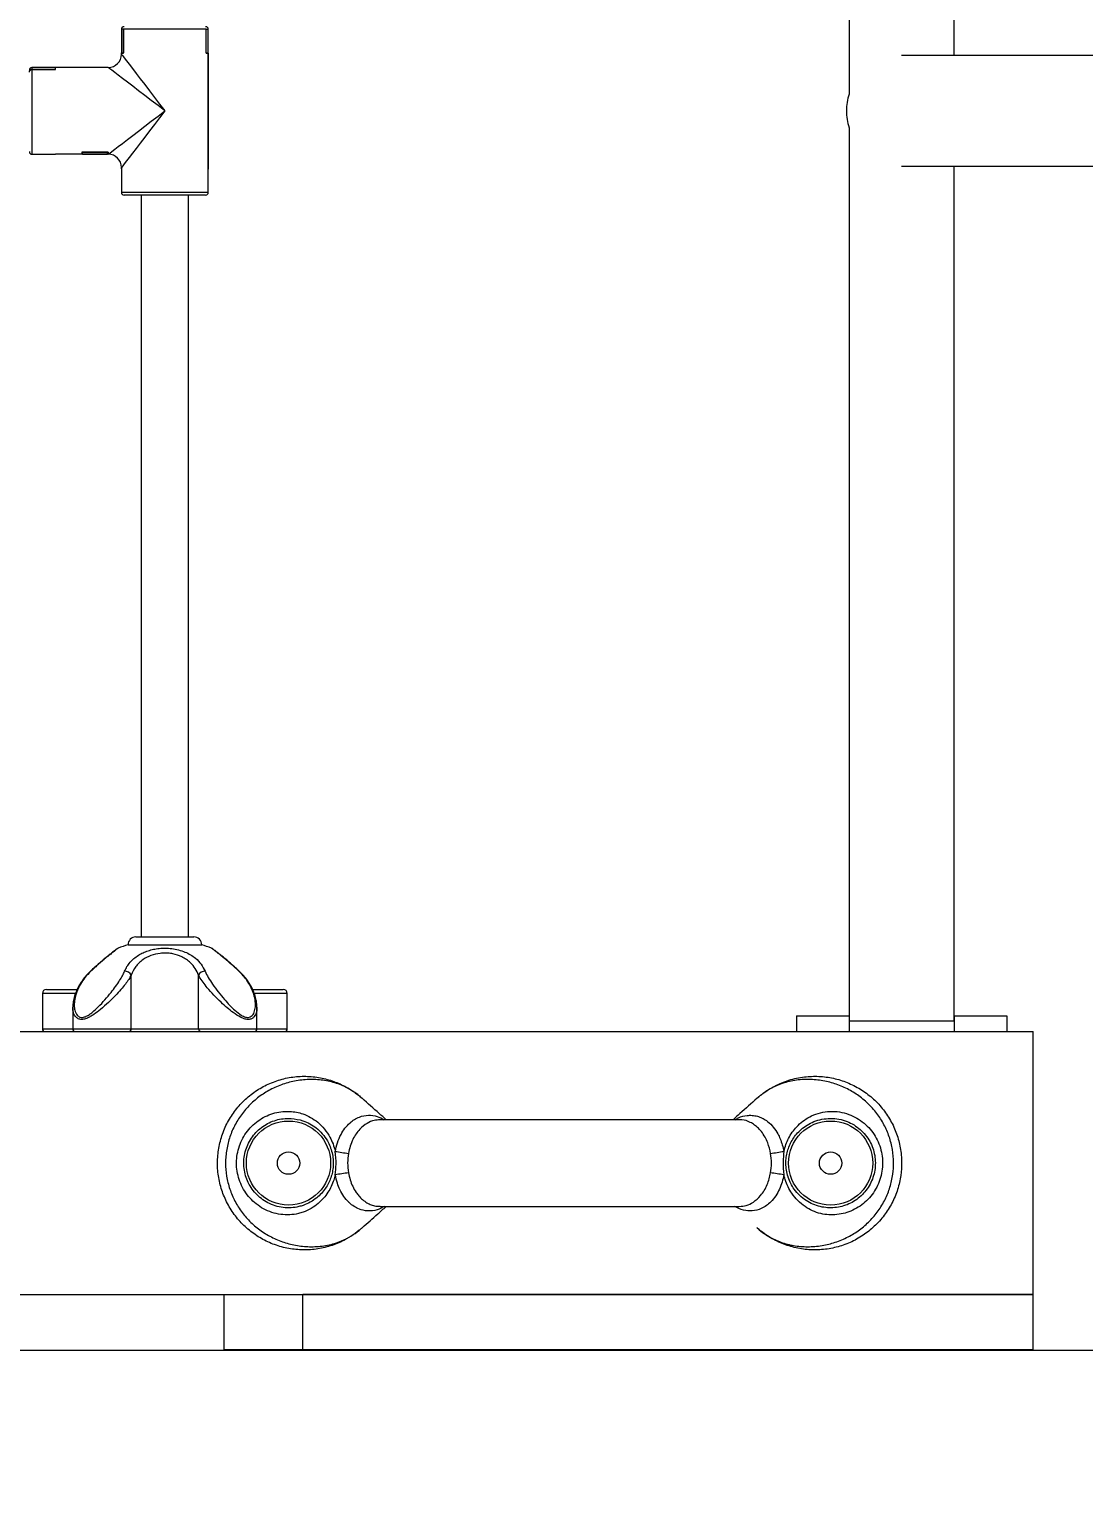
# Model space of a CAD drawing. Header units: millimetres. Extents: x -2809 to 3946, y -2926 to 2611.
# Drawn here: x 331 to 732, y -556 to 2 of the extents above; entities that cross this region are included whole.
import ezdxf

# ---------------------------------------------------------------- set-up
doc = ezdxf.new("R2010")
doc.units = ezdxf.units.MM
for name, color, linetype in [('DIKOM_ОБЪЕКТ', 7, 'Continuous'), ('DIKOM_РАЗМЕР_ЗОНА', 7, 'Continuous'), ('DIKOM_РАЗМЕР_ОБЪЕКТА', 7, 'Continuous')]:
    doc.layers.add(name, color=color, linetype=linetype)
doc.styles.add('style1', font='arial.ttf', dxfattribs={"width": 0.8})
doc.dimstyles.new('1-50', dxfattribs={"dimtxt": 300, "dimasz": 200, "dimexe": 100, "dimexo": 0, "dimgap": 100, "dimtad": 1, "dimtxsty": 'style1', "dimcen": 200, "dimclrd": 7, "dimclre": 7, "dimclrt": 7, "dimadec": 1, "dimazin": 2, "dimtfac": 1, "dimtmove": 0, "dimatfit": 2, "dimfxl": 0, "dimlwd": 25, "dimlwe": 18, "dimarcsym": 0})

# ---------------------------------------------------------------- blocks, each defined once
blk = doc.blocks.new('*D15')
at = {"layer": 'Defpoints', "color": 0, "transparency": 16777216}
for p in [(597.36, 1110.81), (2261.56, 1110.81), (-254.22, -500.25)]:
    blk.add_point(p, dxfattribs=at)
at = {"layer": 'DIKOM_РАЗМЕР_ОБЪЕКТА', "color": 7, "lineweight": 18, "transparency": 16777216}
for p, q in [((597.36, 1110.81), (2361.56, 1110.81)), ((-254.22, -500.25), (2361.56, -500.25))]:
    blk.add_line(p, q, dxfattribs=at)
at = {"layer": 'DIKOM_РАЗМЕР_ОБЪЕКТА', "color": 7, "lineweight": 25, "transparency": 16777216}
blk.add_line((2261.56, -300.25), (2261.56, 910.81), dxfattribs=at)
at = {"layer": 'DIKOM_РАЗМЕР_ОБЪЕКТА', "color": 7, "transparency": 16777216}
for points in [[(2228.22, 910.81), (2294.89, 910.81), (2261.56, 1110.81)], [(2228.22, -300.25), (2294.89, -300.25), (2261.56, -500.25)]]:
    blk.add_solid(points, dxfattribs=at)
at = {"layer": 'DIKOM_РАЗМЕР_ОБЪЕКТА', "color": 7, "transparency": 16777216, "insert": (2008.38, 216.09), "char_height": 300, "attachment_point": 5, "rotation": 90, "style": 'style1'}
blk.add_mtext('1600', dxfattribs=at)
blk = doc.blocks.new('*D12')
at = {"layer": 'Defpoints', "color": 0, "transparency": 16777216}
for p in [(1478.76, -28.29), (-1308.64, -266.8), (1478.76, -1321.01)]:
    blk.add_point(p, dxfattribs=at)
at = {"layer": 'DIKOM_РАЗМЕР_ОБЪЕКТА', "color": 7, "lineweight": 18, "transparency": 16777216}
for p, q in [((1478.76, -28.29), (1478.76, -1421.01)), ((-1308.64, -266.8), (-1308.64, -1421.01))]:
    blk.add_line(p, q, dxfattribs=at)
at = {"layer": 'DIKOM_РАЗМЕР_ОБЪЕКТА', "color": 7, "lineweight": 25, "transparency": 16777216}
blk.add_line((-1108.64, -1321.01), (1278.76, -1321.01), dxfattribs=at)
at = {"layer": 'DIKOM_РАЗМЕР_ОБЪЕКТА', "color": 7, "transparency": 16777216}
for points in [[(-1108.64, -1287.68), (-1108.64, -1354.35), (-1308.64, -1321.01)], [(1278.76, -1287.68), (1278.76, -1354.35), (1478.76, -1321.01)]]:
    blk.add_solid(points, dxfattribs=at)
at = {"layer": 'DIKOM_РАЗМЕР_ОБЪЕКТА', "color": 7, "transparency": 16777216, "insert": (-70.01, -1067.84), "char_height": 300, "attachment_point": 5, "style": 'style1'}
blk.add_mtext('2800', dxfattribs=at)
blk = doc.blocks.new('*D13')
at = {"layer": 'Defpoints', "color": 0, "transparency": 16777216}
for p in [(2978.6, -50.25), (-2808.64, -189.37), (2978.6, -2825.71)]:
    blk.add_point(p, dxfattribs=at)
at = {"layer": 'DIKOM_РАЗМЕР_ЗОНА', "color": 7, "lineweight": 18, "transparency": 16777216}
for p, q in [((2978.6, -50.25), (2978.6, -2925.71)), ((-2808.64, -189.37), (-2808.64, -2925.71))]:
    blk.add_line(p, q, dxfattribs=at)
at = {"layer": 'DIKOM_РАЗМЕР_ЗОНА', "color": 7, "lineweight": 25, "transparency": 16777216}
blk.add_line((-2608.64, -2825.71), (2778.6, -2825.71), dxfattribs=at)
at = {"layer": 'DIKOM_РАЗМЕР_ЗОНА', "color": 7, "transparency": 16777216}
for points in [[(-2608.64, -2792.38), (-2608.64, -2859.04), (-2808.64, -2825.71)], [(2778.6, -2792.38), (2778.6, -2859.04), (2978.6, -2825.71)]]:
    blk.add_solid(points, dxfattribs=at)
at = {"layer": 'DIKOM_РАЗМЕР_ЗОНА', "color": 7, "transparency": 16777216, "insert": (-58.42, -2572.54), "char_height": 300, "attachment_point": 5, "style": 'style1'}
blk.add_mtext('5800', dxfattribs=at)
blk = doc.blocks.new('*D14')
at = {"layer": 'Defpoints', "color": 0, "transparency": 16777216}
for p in [(169.75, 2610.81), (3845.97, 2610.81), (169.75, -2000.25)]:
    blk.add_point(p, dxfattribs=at)
at = {"layer": 'DIKOM_РАЗМЕР_ЗОНА', "color": 7, "lineweight": 18, "transparency": 16777216}
for p, q in [((169.75, 2610.81), (3945.97, 2610.81)), ((169.75, -2000.25), (3945.97, -2000.25))]:
    blk.add_line(p, q, dxfattribs=at)
at = {"layer": 'DIKOM_РАЗМЕР_ЗОНА', "color": 7, "lineweight": 25, "transparency": 16777216}
blk.add_line((3845.97, -1800.25), (3845.97, 2410.81), dxfattribs=at)
at = {"layer": 'DIKOM_РАЗМЕР_ЗОНА', "color": 7, "transparency": 16777216}
for points in [[(3812.63, 2410.81), (3879.3, 2410.81), (3845.97, 2610.81)], [(3812.63, -1800.25), (3879.3, -1800.25), (3845.97, -2000.25)]]:
    blk.add_solid(points, dxfattribs=at)
at = {"layer": 'DIKOM_РАЗМЕР_ЗОНА', "color": 7, "transparency": 16777216, "insert": (3592.8, 227.93), "char_height": 300, "attachment_point": 5, "rotation": 90, "style": 'style1'}
blk.add_mtext('4600', dxfattribs=at)

msp = doc.modelspace()

# ---------------------------------------------------------------- linework, layer by layer
at = {"layer": 'DIKOM_ОБЪЕКТ', "color": 7, "linetype": 'Continuous', "lineweight": 15}
for p, q in [((642.361, 316.811), (642.361, -22.786)), ((682.361, -8.189), (682.361, 316.811)), ((365.861, 1.811), (365.861, -7.089)), ((366.605, 1.811), (365.861, 1.811)), ((366.605, 1.811), (366.605, -7.089)), ((366.637, -7.189), (366.637, 1.811)), ((398.085, 1.811), (366.637, 1.811)), ((398.085, -7.189), (398.085, 1.811)), ((398.116, -7.089), (398.116, 1.811)), ((398.116, 1.811), (398.861, 1.811)), ((398.861, -7.089), (398.861, 1.811)), ((365.861, -7.689), (365.861, -7.089)), ((365.861, -7.089), (366.605, -7.089)), ((365.861, -7.189), (366.637, -7.189)), ((365.861, -7.189), (365.861, -7.689)), ((366.637, -7.089), (366.605, -7.089)), ((398.116, -7.089), (398.085, -7.089)), ((398.085, -7.189), (398.861, -7.189)), ((398.116, -7.089), (398.861, -7.089)), ((398.861, -51.189), (398.861, -7.089)), ((398.861, -7.189), (398.861, -51.289)), ((1162.361, -8.189), (662.361, -8.189)), ((340.761, -12.689), (331.861, -12.689)), ((331.861, -12.689), (331.861, -13.433)), ((340.761, -13.433), (331.861, -13.433)), ((331.861, -13.465), (340.861, -13.465)), ((331.861, -13.465), (331.861, -45.689)), ((350.861, -12.689), (340.761, -12.689)), ((340.761, -13.433), (340.761, -12.689)), ((340.761, -13.433), (340.761, -13.465)), ((340.861, -13.465), (340.861, -12.689)), ((351.111, -12.689), (340.861, -12.689)), ((360.611, -12.689), (351.111, -12.689)), ((360.861, -12.689), (360.611, -12.689)), ((642.361, -35.592), (642.361, -375.189)), ((331.861, -45.689), (340.761, -45.689)), ((350.861, -45.689), (340.761, -45.689)), ((351.111, -45.689), (340.861, -45.689)), ((360.861, -44.913), (350.861, -44.913)), ((350.861, -44.913), (350.861, -45.689)), ((351.111, -44.913), (351.111, -44.991)), ((351.111, -45.689), (351.111, -44.991)), ((351.111, -44.991), (360.611, -44.991)), ((351.111, -45.689), (360.611, -45.689)), ((360.611, -44.913), (360.611, -44.991)), ((360.611, -45.689), (360.611, -44.991)), ((360.861, -45.689), (360.611, -45.689)), ((360.861, -44.913), (360.861, -45.689)), ((365.861, -51.189), (365.861, -50.689)), ((365.861, -50.689), (365.861, -51.289)), ((365.861, -51.289), (365.861, -60.189)), ((398.861, -60.189), (398.861, -51.289)), ((662.361, -50.189), (1162.361, -50.189)), ((682.361, -375.189), (682.361, -50.189)), ((398.861, -60.189), (365.861, -60.189)), ((397.861, -61.189), (366.861, -61.189)), ((373.361, -61.189), (373.361, -343.189)), ((391.361, -343.189), (391.361, -61.189)), ((371.361, -343.189), (393.361, -343.189)), ((368.361, -346.189), (396.361, -346.189)), ((410.721, -356.31), (410.711, -356.301)), ((369.561, -378.189), (369.561, -357.759)), ((395.161, -378.189), (395.161, -357.759)), ((335.845, -364.689), (335.845, -378.189)), ((348.381, -364.689), (335.845, -364.689)), ((337.345, -363.189), (348.997, -363.189)), ((415.726, -363.189), (427.377, -363.189)), ((428.877, -364.689), (416.366, -364.689)), ((428.877, -378.189), (428.877, -364.689)), ((347.361, -369.978), (347.361, -378.189)), ((417.361, -378.189), (417.361, -369.949)), ((622.361, -373.189), (622.361, -379.189)), ((622.361, -373.189), (642.361, -373.189)), ((642.361, -373.189), (642.361, -375.189)), ((682.361, -373.189), (702.361, -373.189)), ((682.361, -373.189), (682.361, -375.189)), ((702.361, -373.189), (702.361, -379.189)), ((335.845, -378.189), (347.361, -378.189)), ((347.361, -378.189), (369.561, -378.189)), ((369.561, -378.189), (395.161, -378.189)), ((395.161, -378.189), (417.361, -378.189)), ((417.361, -378.189), (428.877, -378.189)), ((642.361, -375.189), (642.361, -379.189)), ((682.361, -375.189), (642.361, -375.189)), ((682.361, -375.189), (682.361, -379.189)), ((-1287.639, -379.189), (712.361, -379.189)), ((712.361, -479.189), (712.361, -379.189)), ((600.832, -412.785), (600.544, -412.8)), ((463.936, -445.566), (464.189, -445.568)), ((607.288, -453.72), (607.418, -453.837)), ((-1287.639, -479.189), (712.361, -479.189)), ((404.787, -479.189), (404.787, -500.189)), ((434.787, -500.189), (434.787, -479.189)), ((712.361, -479.189), (434.787, -479.189)), ((712.361, -500.189), (712.361, -479.189)), ((434.787, -500.189), (404.787, -500.189)), ((712.361, -500.189), (434.787, -500.189))]:
    msp.add_line(p, q, dxfattribs=at)
at = {"layer": 'DIKOM_ОБЪЕКТ', "color": 7, "linetype": 'Continuous', "lineweight": 15, "flags": 128}
for points in [[(365.861, -7.689), (365.981, -7.846), (366.34, -8.314), (366.933, -9.086), (367.751, -10.152), (368.782, -11.495), (370.011, -13.096), (371.419, -14.932), (372.988, -16.976), (374.693, -19.198), (376.51, -21.565), (378.412, -24.044), (380.372, -26.598), (382.361, -29.189)], [(382.361, -29.189), (379.769, -27.2), (377.216, -25.24), (374.737, -23.338), (372.369, -21.521), (370.147, -19.816), (368.104, -18.248), (366.268, -16.839), (364.667, -15.61), (363.324, -14.579), (362.258, -13.761), (361.486, -13.169), (361.018, -12.809), (360.861, -12.689)], [(360.861, -45.689), (361.018, -45.569), (361.486, -45.21), (362.258, -44.617), (363.324, -43.799), (364.667, -42.768), (366.268, -41.54), (368.104, -40.131), (370.147, -38.562), (372.369, -36.857), (374.737, -35.04), (377.216, -33.138), (379.769, -31.178), (382.361, -29.189)], [(382.361, -29.189), (380.372, -31.781), (378.412, -34.334), (376.51, -36.813), (374.693, -39.181), (372.988, -41.402), (371.419, -43.446), (370.011, -45.282), (368.782, -46.883), (367.751, -48.226), (366.933, -49.292), (366.34, -50.064), (365.981, -50.532), (365.861, -50.689)], [(354.214, -356.262), (354.068, -356.269), (354.006, -356.305)], [(410.711, -356.301), (410.654, -356.269), (410.508, -356.262)]]:
    msp.add_lwpolyline(points, dxfattribs=at)
at = {"layer": 'DIKOM_ОБЪЕКТ', "color": 7, "linetype": 'Continuous', "lineweight": 15}
for centre, radius in [((429.361, -429.189), 16), ((635.361, -429.189), 16), ((429.361, -429.189), 4.25), ((635.361, -429.189), 4.25)]:
    msp.add_circle(centre, radius, dxfattribs=at)
for centre, radius, start, end in [((366.861, 1.811), 1, 90, 180), ((397.861, 1.811), 1, 0, 90), ((360.861, -7.689), 5, 270, 0), ((331.861, -13.689), 1, 90, 180), ((662.361, -29.189), 21, 162.24721, 180), ((662.361, -29.189), 21, 180, 197.75279), ((331.861, -44.689), 1, 180, 270), ((360.861, -50.689), 5, 0, 90), ((366.861, -60.189), 1, 180, 270), ((397.861, -60.189), 1, 270, 0), ((371.361, -346.189), 3, 90, 180), ((393.361, -346.189), 3, 0, 90), ((382.361, -392.433), 48.317, 106.84325, 111.55218), ((382.361, -392.433), 48.317, 68.4474, 73.15675), ((367.256, -358.772), 2.517, 23.72284, 94.32085), ((397.465, -358.772), 2.517, 85.67587, 156.28285), ((337.345, -364.689), 1.5, 90, 180), ((427.377, -364.689), 1.5, 0, 90), ((336.845, -378.189), 1, 180, 270), ((348.361, -378.189), 1, 180, 270), ((368.594, -378.223), 0.967, 272.14726, 1.98088), ((396.128, -378.223), 0.967, 178.00905, 267.85548), ((416.361, -378.189), 1, 270, 0), ((427.877, -378.189), 1, 270, 0), ((491.399, -148.933), 279.342, 260.87604, 261.92405), ((573.403, -149.46), 278.809, 278.07495, 279.12496), ((492.178, -713.823), 283.784, 98.10746, 99.13946), ((572.537, -713.859), 283.821, 80.86042, 81.89227)]:
    msp.add_arc(centre, radius, start, end, dxfattribs=at)
for points, knots in [([(330.861, -14.484), (330.869, -14.384), (330.887, -14.159), (331.043, -13.842), (331.302, -13.587), (331.593, -13.453), (331.784, -13.439), (331.861, -13.433)], [0, 0, 0, 0, 0.1871912, 0.4186787, 0.6429006, 0.8564146, 1, 1, 1, 1]), ([(330.861, -14.518), (330.866, -14.436), (330.88, -14.229), (331.012, -13.919), (331.234, -13.677), (331.498, -13.523), (331.704, -13.469), (331.836, -13.466), (331.861, -13.465)], [0, 0, 0, 0, 0.1531211, 0.3858058, 0.6118373, 0.7534119, 0.9536637, 1, 1, 1, 1]), ([(364.614, -347.496), (364.607, -347.498), (364.522, -347.525), (364.395, -347.596), (364.261, -347.677), (364.191, -347.727), (364.167, -347.744), (364.161, -347.749), (364.156, -347.752), (364.152, -347.755), (364.148, -347.759), (364.141, -347.764), (364.086, -347.806), (363.834, -347.997), (363.286, -348.418), (362.523, -349.01), (361.537, -349.789), (360.352, -350.743), (358.985, -351.872), (357.441, -353.19), (355.765, -354.666), (354.595, -355.758), (354.005, -356.307)], [0, 0, 0, 0, 0.0010371, 0.0123036, 0.0196769, 0.0230286, 0.0237588, 0.0242464, 0.0247963, 0.0257121, 0.0278324, 0.0359135, 0.0848491, 0.1779192, 0.2686096, 0.3621149, 0.4587355, 0.5574976, 0.6612282, 0.7690658, 0.8837681, 1, 1, 1, 1]), ([(364.615, -347.498), (364.619, -347.495), (364.675, -347.452), (364.445, -347.627), (363.853, -348.079), (362.807, -348.891), (361.449, -349.968), (359.599, -351.479), (357.162, -353.54), (355.209, -355.343), (354.214, -356.262)], [0, 0, 0, 0, 0.0085134, 0.1189412, 0.2417232, 0.3694338, 0.4920428, 0.6180656, 0.8053297, 1, 1, 1, 1]), ([(367.067, -356.262), (367.347, -355.665), (367.906, -354.472), (369.097, -352.856), (370.549, -351.403), (372.204, -350.187), (374.039, -349.198), (375.969, -348.44), (378.039, -347.893), (380.249, -347.55), (382.585, -347.448), (385.093, -347.609), (387.62, -348.093), (390.048, -348.899), (392.189, -349.975), (394.341, -351.497), (396.309, -353.558), (397.206, -355.36), (397.655, -356.262)], [0, 0, 0, 0, 0.0627105, 0.1253895, 0.1852052, 0.2449798, 0.297606, 0.3502043, 0.4005642, 0.4509066, 0.5052112, 0.5595161, 0.6221028, 0.6847428, 0.74687, 0.8090504, 0.9044326, 1, 1, 1, 1]), ([(395.161, -357.759), (394.79, -356.902), (394.048, -355.189), (392.406, -353.208), (390.597, -351.74), (388.453, -350.502), (386.327, -349.795), (384.182, -349.431), (382.548, -349.31), (379.971, -349.439), (376.887, -350.186), (374.26, -351.595), (372.471, -353.11), (370.809, -354.981), (370.066, -356.634), (369.561, -357.759)], [0, 0, 0, 0, 0.0978649, 0.1955129, 0.257695, 0.3198044, 0.4186223, 0.4424332, 0.4952436, 0.5480511, 0.6462092, 0.7503676, 0.8107912, 0.8712604, 1, 1, 1, 1]), ([(410.508, -356.262), (409.871, -355.669), (408.589, -354.475), (406.753, -352.865), (405.032, -351.406), (403.553, -350.195), (402.308, -349.201), (401.342, -348.445), (400.631, -347.897), (400.176, -347.55), (400.13, -347.515), (400.107, -347.498)], [0, 0, 0, 0, 0.1245228, 0.2507416, 0.3691937, 0.4898895, 0.5939793, 0.7003118, 0.7997165, 0.9016939, 1, 1, 1, 1]), ([(400.859, -347.976), (400.759, -347.899), (400.603, -347.78), (400.584, -347.767), (400.57, -347.756), (400.566, -347.753), (400.554, -347.744), (400.534, -347.729), (400.462, -347.676), (400.386, -347.644), (400.326, -347.618)], [0, 0, 0, 0, 0.5710844, 0.8797503, 0.900349, 0.9133241, 0.9172289, 0.9224468, 0.9391273, 1, 1, 1, 1]), ([(410.717, -356.313), (410.223, -355.849), (409.149, -354.84), (407.558, -353.43), (405.947, -352.048), (404.518, -350.864), (403.253, -349.842), (402.217, -349.025), (401.403, -348.393), (400.857, -347.975), (400.614, -347.789), (400.588, -347.77), (400.58, -347.763)], [0, 0, 0, 0, 0.1006394, 0.2188069, 0.330759, 0.4491332, 0.5502306, 0.6572005, 0.7598892, 0.8584829, 0.9546313, 1, 1, 1, 1]), ([(354.009, -356.307), (353.987, -356.326), (353.413, -356.827), (352.409, -357.935), (351.015, -359.647), (349.792, -361.532), (348.767, -363.55), (347.976, -365.668), (347.521, -367.747), (347.326, -369.195), (347.369, -369.899), (347.374, -369.972)], [0, 0, 0, 0, 0.0049389, 0.1294381, 0.2617685, 0.4008996, 0.5465843, 0.6966901, 0.8490326, 0.9842064, 1, 1, 1, 1]), ([(354.214, -356.262), (353.442, -357.056), (351.896, -358.644), (350.116, -361.303), (348.781, -364.115), (348.069, -366.777), (347.868, -369.138), (348.095, -371.204), (348.78, -372.847), (349.913, -373.735), (351.152, -373.871), (352.44, -373.461), (353.687, -372.734), (355.241, -371.562), (357.251, -369.684), (359.625, -367.122), (361.813, -364.477), (363.685, -362.013), (365.129, -359.888), (366.29, -357.955), (366.808, -356.826), (367.067, -356.262)], [0, 0, 0, 0, 0.0653617, 0.1308349, 0.2026595, 0.2744926, 0.3278104, 0.3810308, 0.4398626, 0.4769802, 0.5086583, 0.5402026, 0.5687555, 0.5974138, 0.653875, 0.7230833, 0.7923843, 0.8493085, 0.9062096, 0.9531222, 1, 1, 1, 1]), ([(397.655, -356.262), (398.031, -357.056), (398.785, -358.644), (400.528, -361.303), (402.606, -364.115), (404.815, -366.777), (406.952, -369.138), (409.058, -371.204), (411.092, -372.847), (412.909, -373.735), (414.251, -373.871), (415.227, -373.461), (415.903, -372.734), (416.497, -371.562), (416.862, -369.684), (416.732, -367.122), (416.046, -364.477), (414.97, -362.013), (413.679, -359.888), (412.196, -357.955), (411.071, -356.826), (410.508, -356.262)], [0, 0, 0, 0, 0.0653625, 0.1308358, 0.2026592, 0.2744918, 0.3278113, 0.3810317, 0.4398618, 0.4769813, 0.5086578, 0.5402038, 0.5687566, 0.5974133, 0.6538745, 0.7230829, 0.7923834, 0.8493084, 0.9062096, 0.9531222, 1, 1, 1, 1]), ([(417.335, -369.884), (417.331, -369.481), (417.322, -368.427), (416.995, -366.661), (416.379, -364.587), (415.451, -362.481), (414.246, -360.413), (412.837, -358.538), (411.642, -357.173), (410.894, -356.495), (410.697, -356.316)], [0, 0, 0, 0, 0.0862305, 0.2257018, 0.3722688, 0.5257581, 0.6780525, 0.8264651, 0.9543393, 1, 1, 1, 1]), ([(369.561, -357.759), (369.266, -358.291), (368.671, -359.365), (367.331, -361.211), (365.648, -363.257), (363.489, -365.612), (360.925, -368.161), (358.164, -370.634), (355.818, -372.439), (354.022, -373.556), (352.571, -374.253), (351.087, -374.639), (349.672, -374.512), (348.356, -373.683), (347.589, -372.112), (347.299, -370.737), (347.371, -370.021), (347.376, -369.971)], [0, 0, 0, 0, 0.0677705, 0.1371016, 0.2182528, 0.301342, 0.3996322, 0.5013882, 0.5845892, 0.6275195, 0.6716979, 0.7214315, 0.7717676, 0.8295514, 0.9178722, 0.9942386, 1, 1, 1, 1]), ([(417.275, -369.882), (417.302, -370.174), (417.396, -371.193), (417.006, -372.436), (416.333, -373.557), (415.541, -374.253), (414.413, -374.639), (412.881, -374.512), (410.799, -373.681), (408.44, -372.12), (405.981, -370.124), (403.504, -367.875), (400.926, -365.302), (398.614, -362.736), (396.797, -360.433), (395.74, -358.854), (395.284, -357.992), (395.161, -357.759)], [0, 0, 0, 0, 0.0334772, 0.1164486, 0.1592604, 0.2033155, 0.2529095, 0.3031087, 0.3607355, 0.4488101, 0.524968, 0.6033851, 0.7047442, 0.8097038, 0.888812, 0.9700377, 1, 1, 1, 1]), ([(457.304, -453.837), (457.291, -453.848), (456.942, -454.158), (455.602, -455.3), (453.145, -457.075), (449.276, -459.239), (444.597, -461.027), (439.136, -462.133), (433.565, -462.29), (428.043, -461.531), (422.729, -459.838), (417.764, -457.294), (413.306, -453.937), (409.459, -449.893), (406.361, -445.25), (404.068, -440.159), (402.68, -434.752), (402.279, -430.071), (402.485, -425.396), (403.297, -420.768), (405.157, -415.503), (407.891, -410.633), (411.388, -406.278), (415.581, -402.586), (420.329, -399.631), (425.518, -397.533), (430.993, -396.316), (436.6, -396.06), (442.05, -396.72), (447.182, -398.237), (450.385, -399.754), (453.199, -401.386), (454.698, -402.399), (456.307, -403.684), (456.838, -404.132), (457.167, -404.42), (457.27, -404.511), (457.3, -404.538), (457.312, -404.548)], [0, 0, 0, 0, 0.0003424, 0.0092826, 0.0348096, 0.0603374, 0.0970299, 0.1337226, 0.1703502, 0.2069777, 0.2436013, 0.2802247, 0.3168462, 0.3534683, 0.3900904, 0.4267124, 0.4633352, 0.499958, 0.5191324, 0.5557628, 0.5923933, 0.6290329, 0.6656723, 0.7023394, 0.7390058, 0.7757907, 0.8125757, 0.8495268, 0.8864789, 0.9208921, 0.9553056, 0.95646, 0.9854324, 0.991026, 0.9972803, 0.9991913, 0.9996951, 1, 1, 1, 1]), ([(457.312, -404.548), (457.3, -404.538), (457.204, -404.452), (457.019, -404.29), (456.684, -404.003), (456.224, -403.622), (455.405, -402.977), (453.967, -401.944), (452.662, -401.157), (450.289, -399.893), (446.995, -398.526), (441.772, -397.454), (436.347, -397.299), (431.048, -398.016), (425.948, -399.546), (421.281, -401.785), (417.018, -404.729), (413.339, -408.239), (410.251, -412.308), (407.884, -416.757), (406.25, -421.559), (405.547, -425.743), (405.368, -429.964), (405.705, -434.19), (406.906, -439.068), (408.894, -443.735), (411.592, -448.006), (414.973, -451.836), (418.914, -455.083), (423.374, -457.708), (428.217, -459.622), (433.388, -460.785), (438.753, -461.127), (444.232, -460.558), (449.031, -459.112), (453.044, -457.085), (455.568, -455.321), (456.935, -454.164), (457.29, -453.849), (457.303, -453.838)], [0, 0, 0, 0, 0.0003389, 0.0027106, 0.0051508, 0.009624, 0.0152392, 0.0270718, 0.0468152, 0.0472355, 0.083607, 0.1213166, 0.1585771, 0.1969059, 0.2328772, 0.2697352, 0.3049394, 0.3410302, 0.3758436, 0.4115627, 0.4461778, 0.4817094, 0.5000459, 0.5346368, 0.5701467, 0.6048757, 0.6405184, 0.6755585, 0.7114972, 0.7471005, 0.7835859, 0.8201897, 0.8577373, 0.8957706, 0.935171, 0.9623392, 0.9900593, 0.999638, 1, 1, 1, 1]), ([(607.41, -404.548), (607.422, -404.538), (607.453, -404.51), (607.56, -404.415), (607.903, -404.115), (608.589, -403.538), (610.633, -401.939), (614.212, -399.693), (619.542, -397.498), (625.208, -396.283), (630.929, -396.07), (636.431, -396.795), (641.784, -398.448), (646.741, -400.953), (651.25, -404.284), (655.101, -408.289), (658.255, -412.926), (660.565, -417.98), (662.008, -423.4), (662.498, -428.732), (662.136, -434.066), (660.943, -439.285), (658.813, -444.419), (655.823, -449.167), (652.112, -453.309), (647.718, -456.801), (642.837, -459.484), (637.521, -461.327), (632.014, -462.241), (626.381, -462.213), (620.886, -461.246), (615.588, -459.351), (611.381, -456.983), (608.792, -455.024), (607.714, -454.1), (607.465, -453.878), (607.418, -453.837)], [0, 0, 0, 0, 0.0003043, 0.0008414, 0.0028291, 0.0093244, 0.0186144, 0.0542535, 0.0927205, 0.1324448, 0.1685542, 0.2057054, 0.2418086, 0.2789577, 0.3150588, 0.3522062, 0.3883062, 0.4254522, 0.4615531, 0.4987007, 0.5307903, 0.5669, 0.6040567, 0.6401771, 0.6773455, 0.7134997, 0.7507045, 0.7869987, 0.8243548, 0.8607109, 0.8981281, 0.9344766, 0.9718789, 0.9933808, 0.9987502, 1, 1, 1, 1]), ([(607.419, -453.838), (607.467, -453.88), (607.719, -454.104), (608.812, -455.036), (611.27, -456.851), (615.276, -458.967), (618.888, -460.074), (622.679, -460.804), (626.654, -461.135), (632.009, -460.683), (637.206, -459.398), (641.999, -457.383), (646.418, -454.646), (650.276, -451.317), (653.571, -447.403), (656.164, -443.076), (658.042, -438.359), (659.087, -433.637), (659.4, -428.821), (658.986, -424.009), (657.756, -419.138), (655.741, -414.482), (653.019, -410.226), (649.616, -406.415), (645.655, -403.19), (641.179, -400.59), (636.323, -398.704), (631.143, -397.57), (625.774, -397.259), (620.295, -397.861), (615.515, -399.338), (612.035, -401.125), (609.974, -402.488), (608.965, -403.252), (608.386, -403.715), (608.064, -403.981), (607.715, -404.28), (607.522, -404.449), (607.422, -404.538), (607.41, -404.548)], [0, 0, 0, 0, 0.0013298, 0.0070833, 0.0301832, 0.0654036, 0.1018612, 0.1090618, 0.1464823, 0.1850417, 0.2211982, 0.2582488, 0.293544, 0.3297221, 0.3645816, 0.4003442, 0.4349845, 0.4705393, 0.501231, 0.5358171, 0.571321, 0.6060517, 0.6416957, 0.6767439, 0.7126917, 0.748307, 0.7848044, 0.8214264, 0.858993, 0.8970457, 0.9364754, 0.9634175, 0.9790577, 0.988382, 0.99, 0.9946403, 0.9971775, 0.9996617, 1, 1, 1, 1]), ([(466.451, -412.689), (465.578, -411.912), (462.518, -409.187), (459.483, -406.483), (457.315, -404.551)], [0, 0, 0, 0, 0.2853586, 1, 1, 1, 1]), ([(607.407, -404.551), (605.238, -406.483), (602.204, -409.187), (599.144, -411.912), (598.271, -412.689)], [0, 0, 0, 0, 0.7146406, 1, 1, 1, 1]), ([(447.102, -433.642), (446.933, -434.31), (446.545, -435.84), (445.623, -438.079), (444.324, -440.418), (442.683, -442.602), (440.572, -444.704), (438.009, -446.525), (435.412, -447.731), (432.669, -448.538), (429.809, -448.94), (426.399, -448.801), (423.025, -448.017), (419.877, -446.668), (417.053, -444.799), (414.63, -442.54), (412.635, -439.912), (411.1, -437.018), (410.073, -433.91), (409.557, -430.687), (409.585, -427.426), (410.131, -424.218), (411.2, -421.15), (412.739, -418.3), (414.721, -415.753), (417.072, -413.565), (419.736, -411.81), (422.625, -410.509), (425.66, -409.718), (428.076, -409.492), (430.313, -409.537), (432.371, -409.786), (435.074, -410.507), (437.819, -411.75), (440.598, -413.665), (443.087, -416.182), (445, -419.018), (446.315, -421.886), (446.88, -423.742), (447.096, -424.709), (447.103, -424.741)], [0, 0, 0, 0, 0.0178179, 0.0408417, 0.0638783, 0.0902167, 0.1165637, 0.1482122, 0.179849, 0.1976977, 0.2284141, 0.2591214, 0.2894043, 0.3196862, 0.3481412, 0.3765958, 0.4043967, 0.4321986, 0.4597852, 0.4873719, 0.5148677, 0.5423635, 0.5698049, 0.5972459, 0.6246407, 0.6520345, 0.6794226, 0.70681, 0.7343868, 0.7619657, 0.7716635, 0.7952704, 0.8188827, 0.8497474, 0.8806248, 0.9151675, 0.9496818, 0.9744277, 0.9991563, 1, 1, 1, 1]), ([(430.341, -412.217), (430.024, -412.204), (428.813, -412.155), (426.665, -412.334), (423.966, -412.985), (421.387, -414.092), (419.017, -415.599), (416.925, -417.49), (415.163, -419.694), (413.793, -422.174), (412.841, -424.848), (412.355, -427.65), (412.33, -430.498), (412.79, -433.311), (413.705, -436.022), (415.072, -438.54), (416.85, -440.823), (419.006, -442.771), (421.523, -444.376), (424.323, -445.517), (427.329, -446.161), (430.361, -446.245), (432.909, -445.871), (435.357, -445.156), (437.685, -444.11), (439.991, -442.548), (441.906, -440.75), (443.392, -438.885), (444.577, -436.876), (445.462, -434.803), (446.066, -432.593), (446.389, -430.229), (446.359, -427.744), (445.96, -425.233), (445.202, -422.867), (444.004, -420.39), (442.263, -417.965), (440.009, -415.819), (437.512, -414.187), (434.387, -412.769), (431.865, -412.425), (430.341, -412.217)], [0, 0, 0, 0, 0.0091903, 0.0351078, 0.0610174, 0.0864705, 0.1119193, 0.1370198, 0.1621197, 0.1871955, 0.2122705, 0.2373455, 0.2624204, 0.2875934, 0.3127666, 0.3382186, 0.3636722, 0.3899108, 0.4161528, 0.444429, 0.4727127, 0.5018358, 0.5309763, 0.5480249, 0.5782011, 0.6083834, 0.6331107, 0.6578227, 0.6790136, 0.7001866, 0.7206604, 0.7411224, 0.763687, 0.7862597, 0.8088805, 0.8315247, 0.8638288, 0.8961842, 0.9256392, 0.9550876, 1, 1, 1, 1]), ([(447.103, -424.741), (447.349, -423.641), (447.845, -421.417), (449.129, -418.466), (450.747, -415.904), (452.482, -413.996), (454.366, -412.569), (456.663, -411.407), (459.652, -410.837), (462.958, -411.251), (464.827, -412.233), (465.695, -412.689)], [0, 0, 0, 0, 0.1277007, 0.2584358, 0.3630711, 0.4707988, 0.5493801, 0.6304984, 0.761431, 0.8891643, 1, 1, 1, 1]), ([(599.021, -412.689), (599.456, -412.427), (600.859, -411.583), (603.138, -411.048), (605.592, -410.977), (607.521, -411.315), (609.336, -412.014), (610.627, -412.789), (612.104, -413.911), (613.688, -415.514), (615.177, -417.762), (616.674, -420.803), (617.227, -423.108), (617.619, -424.741)], [0, 0, 0, 0, 0.057541, 0.18554, 0.2591026, 0.3355069, 0.4060531, 0.4788307, 0.5056141, 0.6166867, 0.7323097, 0.8104113, 1, 1, 1, 1]), ([(617.619, -424.741), (617.678, -424.486), (617.938, -423.38), (618.574, -421.493), (619.707, -419.11), (621.162, -416.87), (623.047, -414.688), (625.352, -412.739), (628.191, -411.076), (631.438, -409.931), (633.896, -409.573), (636.344, -409.484), (638.787, -409.645), (642.205, -410.525), (645.343, -412), (648.092, -413.914), (650.452, -416.259), (652.376, -418.922), (653.822, -421.866), (654.775, -424.992), (655.192, -428.23), (655.088, -431.487), (654.445, -434.678), (653.305, -437.718), (651.681, -440.519), (649.64, -443.016), (647.226, -445.13), (644.524, -446.822), (641.604, -448.029), (638.546, -448.75), (635.446, -448.942), (633.137, -448.704), (630.799, -448.206), (628.448, -447.408), (625.509, -445.77), (622.859, -443.548), (620.727, -440.959), (619.147, -438.212), (618.165, -435.816), (617.769, -434.239), (617.619, -433.642)], [0, 0, 0, 0, 0.0067505, 0.0293508, 0.0519637, 0.0772451, 0.1025378, 0.1328321, 0.163121, 0.1963175, 0.2294956, 0.2312804, 0.2631378, 0.2949915, 0.324053, 0.3531148, 0.3811022, 0.4090893, 0.4367398, 0.4643904, 0.4919172, 0.5194443, 0.5469091, 0.5743736, 0.6017874, 0.6292013, 0.6565856, 0.6839694, 0.7114234, 0.7388785, 0.7668256, 0.7947789, 0.8023485, 0.8333869, 0.8644405, 0.8981205, 0.9317885, 0.9579407, 0.9840728, 1, 1, 1, 1]), ([(634.492, -412.211), (633.414, -412.328), (631.257, -412.562), (628.365, -413.606), (625.813, -415.028), (623.734, -416.697), (622.021, -418.563), (620.701, -420.478), (619.668, -422.53), (618.918, -424.669), (618.457, -426.951), (618.299, -429.4), (618.521, -431.932), (618.937, -433.665), (619.492, -435.351), (620.189, -436.994), (621.634, -439.355), (623.566, -441.565), (625.96, -443.46), (628.592, -444.874), (630.696, -445.576), (632.783, -446.025), (634.837, -446.253), (637.594, -446.119), (640.318, -445.526), (642.914, -444.506), (645.322, -443.056), (647.47, -441.234), (649.288, -439.067), (650.734, -436.632), (651.75, -433.981), (652.323, -431.196), (652.416, -428.352), (652.044, -425.524), (651.196, -422.798), (649.907, -420.233), (648.194, -417.922), (646.091, -415.893), (643.645, -414.249), (640.82, -412.991), (637.712, -412.226), (635.566, -412.216), (634.492, -412.211)], [0, 0, 0, 0, 0.031643, 0.0633088, 0.0921195, 0.1209282, 0.1445406, 0.1681357, 0.1888507, 0.2095491, 0.2304255, 0.2512929, 0.274492, 0.2977071, 0.2992497, 0.3232901, 0.3473589, 0.3790762, 0.4108231, 0.4404833, 0.4701305, 0.4773495, 0.503837, 0.5303127, 0.555957, 0.5815962, 0.6068687, 0.6321394, 0.6572501, 0.6823597, 0.7074261, 0.7324922, 0.7575912, 0.7826903, 0.8079454, 0.833201, 0.8588846, 0.8845698, 0.9114896, 0.9384123, 0.9691984, 1, 1, 1, 1]), ([(464.072, -412.774), (463.349, -412.793), (461.637, -412.838), (458.937, -414.077), (456.646, -415.954), (454.954, -418.111), (453.727, -420.263), (452.732, -422.739), (452.349, -424.577), (452.155, -425.505)], [0, 0, 0, 0, 0.1146772, 0.2713044, 0.4588992, 0.579717, 0.7033264, 0.8501032, 1, 1, 1, 1]), ([(600.539, -412.689), (600.224, -412.689), (598.76, -412.689), (595.39, -412.689), (590.933, -412.689), (586.7, -412.689), (582.809, -412.689), (579.046, -412.689), (575.133, -412.689), (569.675, -412.689), (562.501, -412.689), (553.524, -412.689), (544.292, -412.689), (534.925, -412.689), (525.531, -412.689), (516.235, -412.689), (507.254, -412.689), (500.391, -412.689), (495.527, -412.689), (492.448, -412.689), (489.283, -412.689), (485.775, -412.689), (481.345, -412.689), (476.127, -412.689), (471.178, -412.689), (467.173, -412.689), (464.939, -412.689), (464.067, -412.689), (464.066, -412.689)], [0, 0, 0, 0, 0.012411, 0.0578368, 0.0990175, 0.1339577, 0.1622245, 0.1900829, 0.2184323, 0.2471463, 0.3052481, 0.3644065, 0.4240507, 0.4834353, 0.5432756, 0.6029919, 0.6616083, 0.7180476, 0.7398592, 0.7611778, 0.7821134, 0.8069487, 0.8372367, 0.8813532, 0.9304737, 0.9648967, 0.9999312, 1, 1, 1, 1]), ([(612.567, -425.505), (612.264, -424.156), (611.781, -422.01), (610.477, -419.267), (609.256, -417.404), (607.907, -415.882), (606.506, -414.665), (604.462, -413.436), (602.474, -412.648), (601.095, -412.763), (600.832, -412.785)], [0, 0, 0, 0, 0.2200069, 0.3501388, 0.4830016, 0.5744266, 0.6747397, 0.7775817, 0.9576129, 1, 1, 1, 1]), ([(447.102, -433.642), (447.259, -432.312), (447.606, -429.35), (447.282, -426.379), (447.103, -424.741)], [0, 0, 0, 0, 0.4488628, 1, 1, 1, 1]), ([(452.155, -425.505), (451.991, -426.714), (451.658, -429.171), (451.988, -431.628), (452.156, -432.875)], [0, 0, 0, 0, 0.4924401, 1, 1, 1, 1]), ([(612.566, -432.875), (612.73, -431.666), (613.064, -429.209), (612.734, -426.752), (612.567, -425.505)], [0, 0, 0, 0, 0.4924412, 1, 1, 1, 1]), ([(617.619, -424.741), (617.463, -426.07), (617.115, -429.032), (617.44, -432.004), (617.619, -433.642)], [0, 0, 0, 0, 0.448865, 1, 1, 1, 1]), ([(465.71, -445.689), (465.085, -446.037), (463.452, -446.947), (460.399, -447.54), (457.814, -447.244), (455.779, -446.537), (454.201, -445.726), (452.922, -444.707), (451.603, -443.437), (450.294, -441.859), (448.897, -439.411), (447.772, -436.658), (447.344, -434.729), (447.102, -433.642)], [0, 0, 0, 0, 0.0809972, 0.2116047, 0.3450415, 0.3706546, 0.456073, 0.5450163, 0.5551622, 0.6638666, 0.7761282, 0.8739079, 1, 1, 1, 1]), ([(452.156, -432.875), (452.343, -433.774), (452.708, -435.533), (453.693, -438.048), (454.832, -440.071), (456.117, -441.753), (457.465, -443.115), (459.061, -444.282), (460.771, -445.1), (462.386, -445.633), (463.467, -445.586), (463.936, -445.566)], [0, 0, 0, 0, 0.1460536, 0.2857223, 0.4284293, 0.5145662, 0.6222912, 0.7328274, 0.8272904, 0.9248563, 1, 1, 1, 1]), ([(617.619, -433.642), (617.419, -434.566), (617.016, -436.428), (615.971, -439.117), (614.549, -441.682), (612.851, -443.79), (610.972, -445.405), (608.676, -446.758), (605.679, -447.532), (602.089, -447.234), (599.958, -446.222), (598.836, -445.689)], [0, 0, 0, 0, 0.1065226, 0.2147522, 0.3240135, 0.4364135, 0.5181635, 0.6025103, 0.7354251, 0.860754, 1, 1, 1, 1]), ([(600.644, -445.662), (601.528, -445.593), (603.42, -445.446), (606.272, -443.994), (608.551, -441.927), (610.199, -439.587), (611.668, -436.743), (612.21, -434.408), (612.566, -432.875)], [0, 0, 0, 0, 0.140182, 0.3003534, 0.4958096, 0.6224637, 0.7520789, 1, 1, 1, 1]), ([(457.397, -453.753), (459.359, -451.997), (462.417, -449.258), (465.376, -446.631), (466.437, -445.689)], [0, 0, 0, 0, 0.6414271, 1, 1, 1, 1]), ([(464.188, -445.689), (464.501, -445.689), (465.964, -445.689), (469.332, -445.689), (473.789, -445.689), (478.022, -445.689), (481.913, -445.689), (485.676, -445.689), (489.589, -445.689), (495.047, -445.689), (502.221, -445.689), (511.197, -445.689), (520.429, -445.689), (529.797, -445.689), (539.191, -445.689), (548.487, -445.689), (557.468, -445.689), (564.331, -445.689), (569.195, -445.689), (572.274, -445.689), (575.439, -445.689), (578.947, -445.689), (583.376, -445.689), (588.602, -445.689), (593.518, -445.689), (597.614, -445.689), (599.631, -445.689), (600.648, -445.689)], [0, 0, 0, 0, 0.0123557, 0.0577886, 0.0989753, 0.1339216, 0.162193, 0.1900551, 0.218409, 0.2471283, 0.3052393, 0.3644071, 0.4240607, 0.483454, 0.5433038, 0.6030304, 0.6616561, 0.7181036, 0.7399194, 0.7612414, 0.7821796, 0.8070195, 0.8373123, 0.8814358, 0.9305636, 0.9649926, 1, 1, 1, 1])]:
    msp.add_open_spline(points, degree=3, knots=knots, dxfattribs=at)

# ---------------------------------------------------------------- dimensions: what is measured, and where the dimension line sits
at = {"layer": 'DIKOM_РАЗМЕР_ЗОНА'}
dim = msp.add_linear_dim(base=(3845.967, 2610.811), p1=(169.747, -2000.254), p2=(169.747, 2610.811), angle=90, text='4600', dimstyle='1-50', dxfattribs=at)
dim.commit()
dim.dimension.update_dxf_attribs({"geometry": '*D14', "text_midpoint": (3845.967, 227.929), "dimtype": 160})
dim = msp.add_linear_dim(base=(2978.6, -2825.711), p1=(-2808.639, -189.372), p2=(2978.6, -50.254), text='5800', dimstyle='1-50', dxfattribs=at)
dim.commit()
dim.dimension.update_dxf_attribs({"geometry": '*D13', "text_midpoint": (-58.421, -2825.711), "dimtype": 160})
at = {"layer": 'DIKOM_РАЗМЕР_ОБЪЕКТА'}
dim = msp.add_linear_dim(base=(2261.557, 1110.811), p1=(-254.215, -500.254), p2=(597.361, 1110.811), angle=90, text='1600', dimstyle='1-50', dxfattribs=at)
dim.commit()
dim.dimension.update_dxf_attribs({"geometry": '*D15', "text_midpoint": (2261.557, 216.094), "dimtype": 160})
dim = msp.add_linear_dim(base=(1478.759, -1321.012), p1=(-1308.639, -266.802), p2=(1478.759, -28.289), text='2800', dimstyle='1-50', dxfattribs=at)
dim.commit()
dim.dimension.update_dxf_attribs({"geometry": '*D12', "text_midpoint": (-70.012, -1321.012), "dimtype": 160})

doc.saveas('drawing.dxf')
